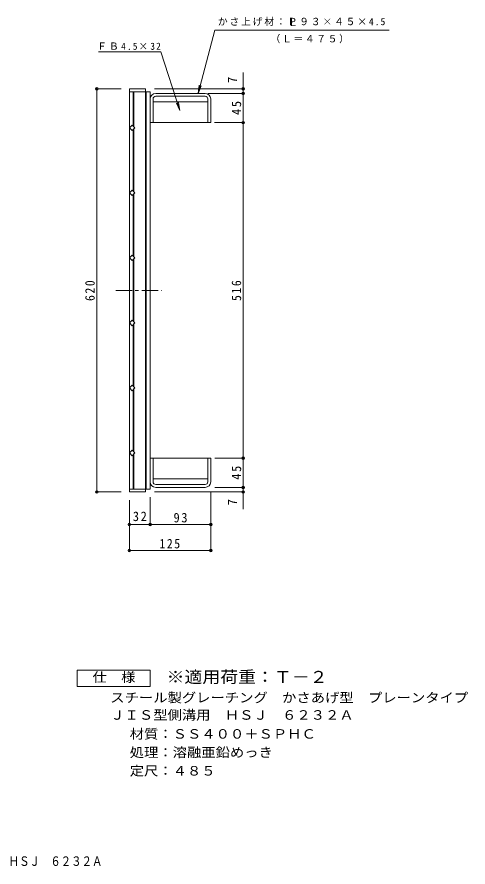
# Model space of a CAD drawing. Units: millimetres at full size, sheet at 1:5. Extents: x -601 to 785, y -684 to 662.
# Drawn here: x 92 to 785, y -684 to 623 of the extents above; entities that cross this region are included whole.
import ezdxf
from ezdxf.enums import TextEntityAlignment as Align

# ---------------------------------------------------------------- set-up
doc = ezdxf.new("R2010")
doc.units = ezdxf.units.MM
doc.header["$LTSCALE"] = 5
doc.header["$PDMODE"] = 32
doc.header["$PDSIZE"] = 4
doc.linetypes.add('CHAIN1', pattern=[8, 5, -1, 1, -1])
for name, color, linetype, lineweight in [('1-1_1-1ﾚｲﾔ', 2, 'Continuous', 9), ('1-2_1-2ﾚｲﾔ', 3, 'Continuous', 9), ('1-4_1-4ﾚｲﾔ', 7, 'Continuous', 9), ('1-E', 7, 'Continuous', 9), ('F-4_F-4ﾚｲﾔ', 2, 'Continuous', 9)]:
    doc.layers.add(name, color=color, linetype=linetype, lineweight=lineweight)
doc.layers.add('F-5_F-5ﾚｲﾔ', color=2, linetype='Continuous')
doc.styles.add('ＭＳ ゴシック', font='')
doc.styles.get('ＭＳ ゴシック').set_extended_font_data('MS Gothic')

msp = doc.modelspace()

# ---------------------------------------------------------------- linework, layer by layer
at = {"layer": '1-1_1-1ﾚｲﾔ'}
for p, q in [((296.865, 496.858), (296.865, 460.358)), ((301.365, 496.858), (301.365, 460.358)), ((381.365, 505.358), (305.365, 505.358)), ((381.365, 500.858), (305.365, 500.858)), ((385.365, 496.858), (385.365, 460.358)), ((389.865, 496.858), (389.865, 460.358)), ((301.365, 492.358), (385.365, 492.358)), ((296.865, 460.358), (389.865, 460.358)), ((296.865, -92.142), (296.865, -55.642)), ((296.865, -55.642), (389.865, -55.642)), ((301.365, -92.142), (301.365, -55.642)), ((385.365, -92.142), (385.365, -55.642)), ((389.865, -92.142), (389.865, -55.642)), ((301.365, -87.642), (385.365, -87.642)), ((381.365, -96.142), (305.365, -96.142)), ((381.365, -100.642), (305.365, -100.642))]:
    msp.add_line(p, q, dxfattribs=at)
for centre, radius, start, end in [((305.365, 496.858), 8.5, 90, 180), ((305.365, 496.858), 4, 90, 180), ((381.365, 496.858), 8.5, 0, 90), ((381.365, 496.858), 4, 0, 90), ((305.365, -92.142), 8.5, 180, 270), ((305.365, -92.142), 4, 180, 270), ((381.365, -92.142), 4, 270, 0), ((381.365, -92.142), 8.5, 270, 0)]:
    msp.add_arc(centre, radius, start, end, dxfattribs=at)
at = {"layer": '1-2_1-2ﾚｲﾔ'}
for p, q in [((264.865, 512.358), (289.865, 512.358)), ((264.865, 512.358), (264.865, -107.642)), ((289.865, 512.358), (289.865, -107.642)), ((264.865, 507.858), (296.865, 507.858)), ((270.865, 507.858), (270.865, 454.843)), ((271.865, 507.858), (271.865, 453.843)), ((290.865, 507.858), (290.865, -103.142)), ((296.865, 507.858), (296.865, -103.142)), ((270.865, 449.873), (270.865, 354.843)), ((271.865, 450.873), (271.865, 353.843)), ((270.865, 254.843), (270.865, 349.873)), ((271.865, 253.843), (271.865, 350.873)), ((270.865, 154.843), (270.865, 249.873)), ((271.865, 153.843), (271.865, 250.873)), ((270.865, 54.844), (270.865, 149.873)), ((271.865, 53.843), (271.865, 150.873)), ((270.865, -45.157), (270.865, 49.873)), ((271.865, -46.157), (271.865, 50.873)), ((270.865, -103.142), (270.865, -50.127)), ((271.865, -103.142), (271.865, -49.127)), ((264.865, -103.142), (296.865, -103.142)), ((264.865, -107.642), (289.865, -107.642))]:
    msp.add_line(p, q, dxfattribs=at)
at = {"layer": '1-2_1-2ﾚｲﾔ', "linetype": 'CHAIN1'}
msp.add_line((244.017, 202.358), (314.358, 202.358), dxfattribs=at)
at = {"layer": '1-2_1-2ﾚｲﾔ'}
for points in [[(273.35, 452.358), (269.108, 448.115), (264.865, 452.358), (269.108, 456.6)], [(273.35, 52.358), (269.108, 56.601), (264.865, 52.358), (269.108, 48.116)], [(273.35, -47.642), (269.108, -43.399), (264.865, -47.642), (269.108, -51.885)]]:
    msp.add_lwpolyline(points, close=True, dxfattribs=at)
for points in [[(264.865, 352.358), (269.108, 356.601), (273.35, 352.358)], [(264.865, 352.358), (269.108, 348.116), (273.35, 352.358)], [(264.865, 252.358), (269.108, 256.601), (273.35, 252.358)], [(264.865, 252.358), (269.108, 248.116), (273.35, 252.358)], [(264.865, 152.358), (269.108, 156.601), (273.35, 152.358)], [(264.865, 152.358), (269.108, 148.116), (273.35, 152.358)]]:
    msp.add_lwpolyline(points, dxfattribs=at)
at = {"layer": '1-4_1-4ﾚｲﾔ'}
for p, q in [((370.465, 505.358), (396.456, 602.358)), ((217.34, 569.111), (313.08, 569.111)), ((252.365, 512.358), (213.365, 512.358)), ((214.865, -107.642), (214.865, 512.358)), ((303.365, 512.358), (441.365, 512.358)), ((370.465, 505.358), (372.096, 517.751)), ((370.465, 505.358), (375.248, 516.906)), ((385.965, 505.358), (441.365, 505.358)), ((342.536, 478.802), (340.244, 491.091)), ((395.447, 460.358), (441.365, 460.358)), ((439.865, -55.642), (439.865, 460.358)), ((395.965, -55.642), (441.365, -55.642)), ((439.865, -100.642), (439.865, -55.642)), ((395.965, -100.642), (441.365, -100.642)), ((252.365, -107.642), (213.365, -107.642)), ((296.865, -115.642), (296.865, -159.142)), ((303.365, -107.642), (441.365, -107.642)), ((389.865, -106.742), (389.865, -199.142)), ((264.865, -120.142), (264.865, -199.142)), ((264.865, -157.642), (296.865, -157.642)), ((296.865, -157.642), (389.865, -157.642)), ((264.865, -197.642), (389.865, -197.642))]:
    msp.add_line(p, q, dxfattribs=at)
for points in [[(313.08, 569.111), (342.536, 478.802), (337.142, 490.079)], [(439.865, 460.358), (439.865, 505.358), (439.865, 512.358), (439.865, 537.275)], [(439.865, -133.845), (439.865, -107.642), (439.865, -100.642)]]:
    msp.add_lwpolyline(points, dxfattribs=at)
for p in [(214.865, 512.358), (439.865, 512.358), (439.865, 505.358), (439.865, 460.358), (439.865, -55.642), (439.865, -100.642), (214.865, -107.642), (439.865, -107.642), (264.865, -157.642), (296.865, -157.642), (389.865, -157.642), (264.865, -197.642), (389.865, -197.642)]:
    msp.add_point(p, dxfattribs=at)
at = {"layer": '1-E'}
msp.add_line((396.456, 602.358), (664.098, 602.358), dxfattribs=at)
at = {"layer": 'F-4_F-4ﾚｲﾔ'}
msp.add_lwpolyline([(184.536, -406.703), (184.536, -381.703), (297.036, -381.703), (297.036, -406.703)], close=True, dxfattribs=at)

# ---------------------------------------------------------------- texts
at = {"layer": '1-4_1-4ﾚｲﾔ', "style": 'ＭＳ ゴシック'}
msp.add_text('Ｌ', height=11, dxfattribs=at).set_placement((508.756, 605.527), align=Align.BOTTOM_LEFT)
at = {"layer": '1-4_1-4ﾚｲﾔ', "color": 2, "style": 'ＭＳ ゴシック'}
for p in [(434.865, 521.084), (434.865, -128.393)]:
    msp.add_text('7', height=14.66, rotation=90, dxfattribs=at).set_placement(p, align=Align.BOTTOM_LEFT)
at = {"layer": '1-4_1-4ﾚｲﾔ', "insert": (215.46, 572.187), "char_height": 11, "attachment_point": 7, "style": 'ＭＳ ゴシック'}
msp.add_mtext('\\T1.26;\\W0.95;ＦＢ4.5×32', dxfattribs=at)
at = {"layer": '1-4_1-4ﾚｲﾔ', "color": 2, "char_height": 14.66, "attachment_point": 7, "rotation": 90, "style": 'ＭＳ ゴシック'}
for s, insert in [('\\T1.27;\\W0.95;45', (436.865, 472.233)), ('\\T1.27;\\W0.9;620', (211.865, 186.108)), ('\\T1.27;\\W0.9;516', (436.865, 186.108)), ('\\T1.27;\\W0.95;45', (436.865, -88.767))]:
    msp.add_mtext(s, dxfattribs=dict(at, insert=insert))
at = {"layer": '1-4_1-4ﾚｲﾔ', "color": 2, "char_height": 14.66, "attachment_point": 7, "style": 'ＭＳ ゴシック'}
for s, insert in [('\\T1.27;\\W0.95;32', (270.24, -152.642)), ('\\T1.27;\\W0.95;93', (332.74, -154.642)), ('\\T1.27;\\W0.9;125', (311.115, -194.642))]:
    msp.add_mtext(s, dxfattribs=dict(at, insert=insert))
at = {"layer": '1-E', "char_height": 11, "attachment_point": 7, "style": 'ＭＳ ゴシック'}
for s, insert in [('\\T1.19;かさ上げ材：Ｐ９３×４５×4.5', (400.866, 609.043)), ('\\T1.17;（Ｌ＝４７５）', (481.854, 582.347))]:
    msp.add_mtext(s, dxfattribs=dict(at, insert=insert))
at = {"layer": 'F-4_F-4ﾚｲﾔ', "style": 'ＭＳ ゴシック', "width": 1.1}
for s, p in [('仕\u3000様', (208.286, -404.203)), ('スチール製グレーチング\u3000かさあげ型\u3000プレーンタイプ', (235.581, -435.663)), ('ＪＩＳ型側溝用\u3000ＨＳＪ\u3000６２３２Ａ', (235.581, -462.321)), ('材質：ＳＳ４００＋ＳＰＨＣ', (265.437, -491.435)), ('処理：溶融亜鉛めっき', (265.437, -519.822)), ('定尺：４８５', (265.437, -548.169))]:
    msp.add_text(s, height=14.66, dxfattribs=at).set_placement(p, align=Align.BOTTOM_LEFT)
at = {"layer": 'F-5_F-5ﾚｲﾔ', "color": 3, "style": 'ＭＳ ゴシック', "width": 1.1}
msp.add_text('※適用荷重：Ｔ－２', height=18.33, dxfattribs=at).set_placement((322.036, -406.703), align=Align.BOTTOM_LEFT)
at = {"layer": 'F-5_F-5ﾚｲﾔ', "style": 'ＭＳ ゴシック', "width": 0.8}
msp.add_text('スチール製グレーチング\u3000かさあげ型\u3000プレーンタイプ\u3000ＪＩＳ型側溝用\u3000ＨＳＪ\u3000６２３２Ａ', height=14.66, dxfattribs=at).set_placement((-464.379, -687.109), align=Align.BOTTOM_LEFT)

doc.saveas('drawing.dxf')
